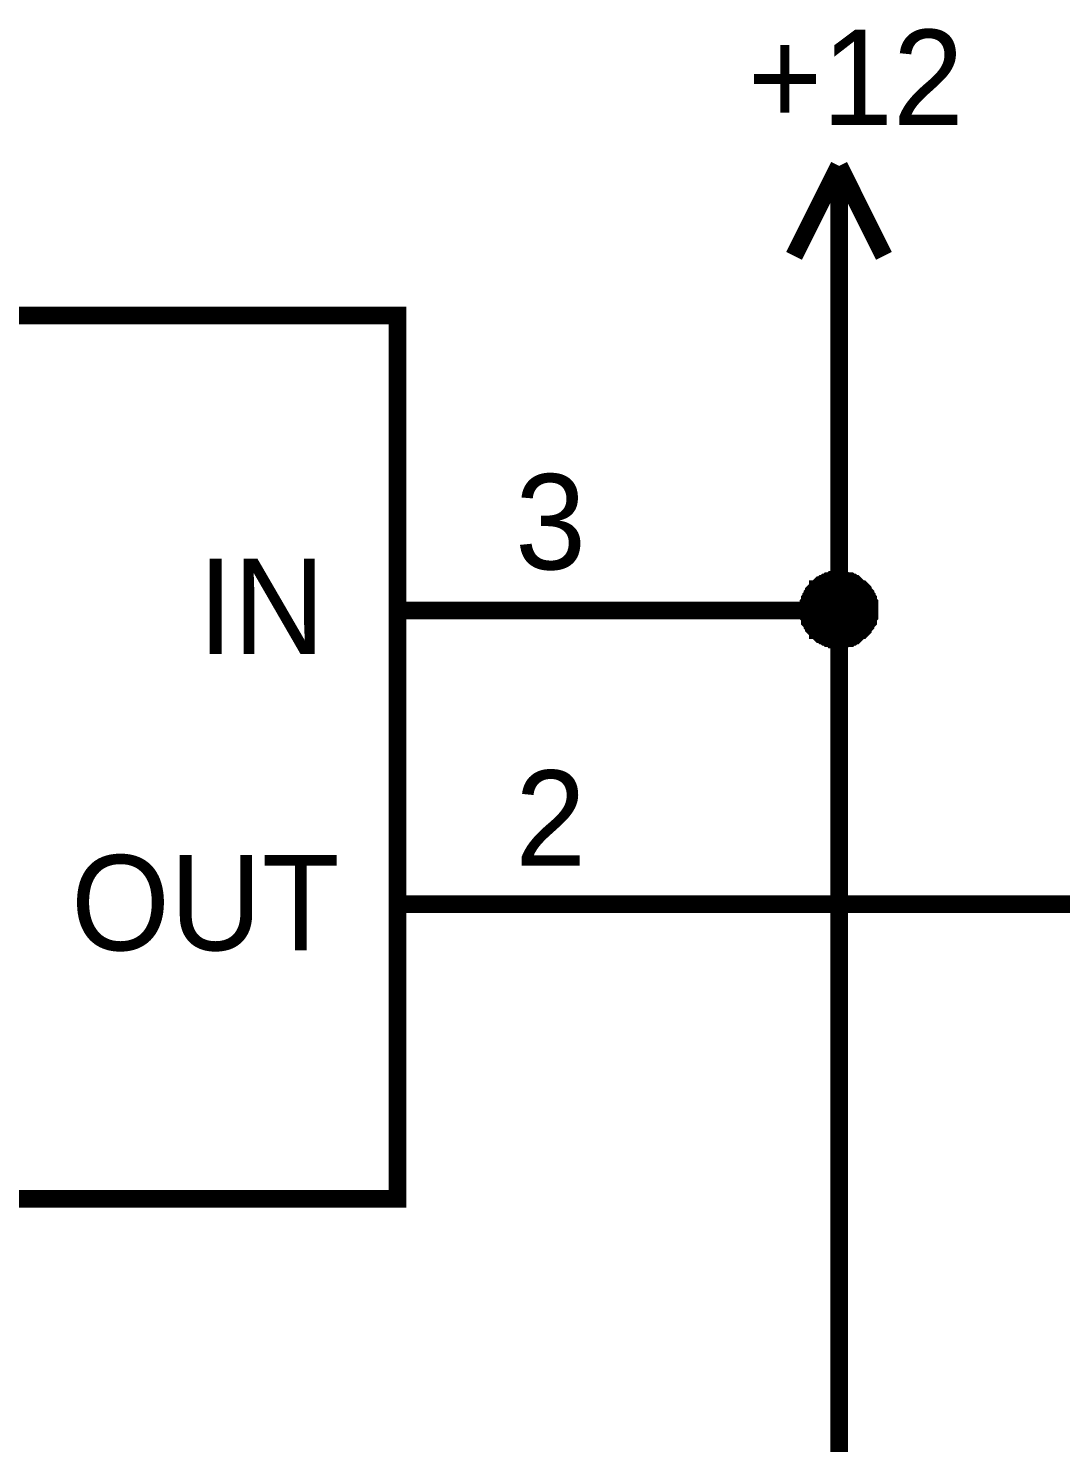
# Model space of a CAD drawing. Header units: millimetres. Extents: x 0 to 841, y 0 to 594.
# Drawn here: x 137.26 to 154.8, y 72.85 to 96.87 of the extents above; entities that cross this region are included whole.
import ezdxf

# ---------------------------------------------------------------- set-up
doc = ezdxf.new("R2010")
doc.units = ezdxf.units.MM
doc.layers.add('Sheet', color=255, linetype='Continuous')

msp = doc.modelspace()

# ---------------------------------------------------------------- linework, layer by layer
at = {"layer": 'Sheet'}
for points, const_width in [([(151.029, 94.531), (150.265, 93.003)], 0.3), ([(151.029, 94.531), (151.792, 93.003)], 0.3), ([(151.029, 91.993), (151.029, 94.531)], 0.3), ([(151.029, 91.993), (151.029, 86.984)], 0.3), ([(150.512, 86.984), (150.512, 87.007), (150.512, 87.029), (150.512, 87.074), (150.512, 87.097), (150.535, 87.119), (150.535, 87.142), (150.535, 87.164), (150.557, 87.186), (150.557, 87.209), (150.58, 87.231), (150.58, 87.254), (150.602, 87.276), (150.602, 87.299), (150.625, 87.321), (150.647, 87.344), (150.669, 87.344), (150.669, 87.366), (150.692, 87.389), (150.714, 87.411), (150.737, 87.411), (150.759, 87.434), (150.782, 87.434), (150.804, 87.456), (150.827, 87.456), (150.849, 87.478), (150.872, 87.478), (150.894, 87.478), (150.916, 87.501), (150.939, 87.501), (150.984, 87.501), (151.006, 87.501), (151.029, 87.501)], 0.3), ([(150.512, 86.984), (150.512, 87.007), (150.512, 87.029), (150.512, 87.074), (150.512, 87.097), (150.535, 87.119), (150.535, 87.142), (150.535, 87.164), (150.557, 87.186), (150.557, 87.209), (150.58, 87.231), (150.58, 87.254), (150.602, 87.276), (150.602, 87.299), (150.625, 87.321), (150.647, 87.344), (150.669, 87.344), (150.669, 87.366), (150.692, 87.389), (150.714, 87.411), (150.737, 87.411), (150.759, 87.434), (150.782, 87.434), (150.804, 87.456), (150.827, 87.456), (150.849, 87.478), (150.872, 87.478), (150.894, 87.478), (150.916, 87.501), (150.939, 87.501), (150.984, 87.501), (151.006, 87.501), (151.029, 87.501)], 0.3), ([(150.512, 86.984), (150.512, 87.007), (150.512, 87.029), (150.512, 87.074), (150.512, 87.097), (150.535, 87.119), (150.535, 87.142), (150.535, 87.164), (150.557, 87.186), (150.557, 87.209), (150.58, 87.231), (150.58, 87.254), (150.602, 87.276), (150.602, 87.299), (150.625, 87.321), (150.647, 87.344), (150.669, 87.344), (150.669, 87.366), (150.692, 87.389), (150.714, 87.411), (150.737, 87.411), (150.759, 87.434), (150.782, 87.434), (150.804, 87.456), (150.827, 87.456), (150.849, 87.478), (150.872, 87.478), (150.894, 87.478), (150.916, 87.501), (150.939, 87.501), (150.984, 87.501), (151.006, 87.501), (151.029, 87.501)], 0.3), ([(150.512, 86.984), (150.512, 87.007), (150.512, 87.029), (150.512, 87.074), (150.512, 87.097), (150.535, 87.119), (150.535, 87.142), (150.535, 87.164), (150.557, 87.186), (150.557, 87.209), (150.58, 87.231), (150.58, 87.254), (150.602, 87.276), (150.602, 87.299), (150.625, 87.321), (150.647, 87.344), (150.669, 87.344), (150.669, 87.366), (150.692, 87.389), (150.714, 87.411), (150.737, 87.411), (150.759, 87.434), (150.782, 87.434), (150.804, 87.456), (150.827, 87.456), (150.849, 87.478), (150.872, 87.478), (150.894, 87.478), (150.916, 87.501), (150.939, 87.501), (150.984, 87.501), (151.006, 87.501), (151.029, 87.501)], 0.3), ([(150.512, 86.984), (150.512, 87.007), (150.512, 87.029), (150.512, 87.074), (150.512, 87.097), (150.535, 87.119), (150.535, 87.142), (150.535, 87.164), (150.557, 87.186), (150.557, 87.209), (150.58, 87.231), (150.58, 87.254), (150.602, 87.276), (150.602, 87.299), (150.625, 87.321), (150.647, 87.344), (150.669, 87.344), (150.669, 87.366), (150.692, 87.389), (150.714, 87.411), (150.737, 87.411), (150.759, 87.434), (150.782, 87.434), (150.804, 87.456), (150.827, 87.456), (150.849, 87.478), (150.872, 87.478), (150.894, 87.478), (150.916, 87.501), (150.939, 87.501), (150.984, 87.501), (151.006, 87.501), (151.029, 87.501)], 0.0991), ([(150.512, 86.984), (150.512, 87.007), (150.512, 87.029), (150.512, 87.074), (150.512, 87.097), (150.535, 87.119), (150.535, 87.142), (150.535, 87.164), (150.557, 87.186), (150.557, 87.209), (150.58, 87.231), (150.58, 87.254), (150.602, 87.276), (150.602, 87.299), (150.625, 87.321), (150.647, 87.344), (150.669, 87.344), (150.669, 87.366), (150.692, 87.389), (150.714, 87.411), (150.737, 87.411), (150.759, 87.434), (150.782, 87.434), (150.804, 87.456), (150.827, 87.456), (150.849, 87.478), (150.872, 87.478), (150.894, 87.478), (150.916, 87.501), (150.939, 87.501), (150.984, 87.501), (151.006, 87.501), (151.029, 87.501)], 0.0991), ([(150.512, 86.984), (150.512, 87.007), (150.512, 87.029), (150.512, 87.074), (150.512, 87.097), (150.535, 87.119), (150.535, 87.142), (150.535, 87.164), (150.557, 87.186), (150.557, 87.209), (150.58, 87.231), (150.58, 87.254), (150.602, 87.276), (150.602, 87.299), (150.625, 87.321), (150.647, 87.344), (150.669, 87.344), (150.669, 87.366), (150.692, 87.389), (150.714, 87.411), (150.737, 87.411), (150.759, 87.434), (150.782, 87.434), (150.804, 87.456), (150.827, 87.456), (150.849, 87.478), (150.872, 87.478), (150.894, 87.478), (150.916, 87.501), (150.939, 87.501), (150.984, 87.501), (151.006, 87.501), (151.029, 87.501)], 0.0991), ([(150.512, 86.984), (150.512, 87.007), (150.512, 87.029), (150.512, 87.074), (150.512, 87.097), (150.535, 87.119), (150.535, 87.142), (150.535, 87.164), (150.557, 87.186), (150.557, 87.209), (150.58, 87.231), (150.58, 87.254), (150.602, 87.276), (150.602, 87.299), (150.625, 87.321), (150.647, 87.344), (150.669, 87.344), (150.669, 87.366), (150.692, 87.389), (150.714, 87.411), (150.737, 87.411), (150.759, 87.434), (150.782, 87.434), (150.804, 87.456), (150.827, 87.456), (150.849, 87.478), (150.872, 87.478), (150.894, 87.478), (150.916, 87.501), (150.939, 87.501), (150.984, 87.501), (151.006, 87.501), (151.029, 87.501)], 0.0991), ([(151.029, 87.501), (151.029, 87.501)], 0.3), ([(151.029, 87.501), (151.051, 87.501), (151.074, 87.501), (151.096, 87.501), (151.119, 87.501), (151.164, 87.478), (151.186, 87.478), (151.208, 87.478), (151.231, 87.456), (151.253, 87.456), (151.276, 87.434), (151.298, 87.434), (151.321, 87.411), (151.321, 87.411), (151.343, 87.389), (151.366, 87.366), (151.388, 87.344), (151.411, 87.344), (151.433, 87.321), (151.433, 87.299), (151.455, 87.276), (151.478, 87.254), (151.478, 87.231), (151.5, 87.209), (151.5, 87.186), (151.523, 87.164), (151.523, 87.142), (151.523, 87.119), (151.545, 87.097), (151.545, 87.074), (151.545, 87.029), (151.545, 87.007), (151.545, 86.984)], 0.3), ([(151.029, 87.501), (151.029, 87.501)], 0.3), ([(151.029, 87.501), (151.051, 87.501), (151.074, 87.501), (151.096, 87.501), (151.119, 87.501), (151.164, 87.478), (151.186, 87.478), (151.208, 87.478), (151.231, 87.456), (151.253, 87.456), (151.276, 87.434), (151.298, 87.434), (151.321, 87.411), (151.321, 87.411), (151.343, 87.389), (151.366, 87.366), (151.388, 87.344), (151.411, 87.344), (151.433, 87.321), (151.433, 87.299), (151.455, 87.276), (151.478, 87.254), (151.478, 87.231), (151.5, 87.209), (151.5, 87.186), (151.523, 87.164), (151.523, 87.142), (151.523, 87.119), (151.545, 87.097), (151.545, 87.074), (151.545, 87.029), (151.545, 87.007), (151.545, 86.984)], 0.3), ([(151.029, 87.501), (151.029, 87.501)], 0.3), ([(151.029, 87.501), (151.051, 87.501), (151.074, 87.501), (151.096, 87.501), (151.119, 87.501), (151.164, 87.478), (151.186, 87.478), (151.208, 87.478), (151.231, 87.456), (151.253, 87.456), (151.276, 87.434), (151.298, 87.434), (151.321, 87.411), (151.321, 87.411), (151.343, 87.389), (151.366, 87.366), (151.388, 87.344), (151.411, 87.344), (151.433, 87.321), (151.433, 87.299), (151.455, 87.276), (151.478, 87.254), (151.478, 87.231), (151.5, 87.209), (151.5, 87.186), (151.523, 87.164), (151.523, 87.142), (151.523, 87.119), (151.545, 87.097), (151.545, 87.074), (151.545, 87.029), (151.545, 87.007), (151.545, 86.984)], 0.3), ([(151.029, 87.501), (151.029, 87.501)], 0.3), ([(151.029, 87.501), (151.051, 87.501), (151.074, 87.501), (151.096, 87.501), (151.119, 87.501), (151.164, 87.478), (151.186, 87.478), (151.208, 87.478), (151.231, 87.456), (151.253, 87.456), (151.276, 87.434), (151.298, 87.434), (151.321, 87.411), (151.321, 87.411), (151.343, 87.389), (151.366, 87.366), (151.388, 87.344), (151.411, 87.344), (151.433, 87.321), (151.433, 87.299), (151.455, 87.276), (151.478, 87.254), (151.478, 87.231), (151.5, 87.209), (151.5, 87.186), (151.523, 87.164), (151.523, 87.142), (151.523, 87.119), (151.545, 87.097), (151.545, 87.074), (151.545, 87.029), (151.545, 87.007), (151.545, 86.984)], 0.3), ([(151.029, 87.501), (151.029, 87.501)], 0.0991), ([(151.029, 87.501), (151.051, 87.501), (151.074, 87.501), (151.096, 87.501), (151.119, 87.501), (151.164, 87.478), (151.186, 87.478), (151.208, 87.478), (151.231, 87.456), (151.253, 87.456), (151.276, 87.434), (151.298, 87.434), (151.321, 87.411), (151.321, 87.411), (151.343, 87.389), (151.366, 87.366), (151.388, 87.344), (151.411, 87.344), (151.433, 87.321), (151.433, 87.299), (151.455, 87.276), (151.478, 87.254), (151.478, 87.231), (151.5, 87.209), (151.5, 87.186), (151.523, 87.164), (151.523, 87.142), (151.523, 87.119), (151.545, 87.097), (151.545, 87.074), (151.545, 87.029), (151.545, 87.007), (151.545, 86.984)], 0.0991), ([(151.029, 87.501), (151.029, 87.501)], 0.0991), ([(151.029, 87.501), (151.051, 87.501), (151.074, 87.501), (151.096, 87.501), (151.119, 87.501), (151.164, 87.478), (151.186, 87.478), (151.208, 87.478), (151.231, 87.456), (151.253, 87.456), (151.276, 87.434), (151.298, 87.434), (151.321, 87.411), (151.321, 87.411), (151.343, 87.389), (151.366, 87.366), (151.388, 87.344), (151.411, 87.344), (151.433, 87.321), (151.433, 87.299), (151.455, 87.276), (151.478, 87.254), (151.478, 87.231), (151.5, 87.209), (151.5, 87.186), (151.523, 87.164), (151.523, 87.142), (151.523, 87.119), (151.545, 87.097), (151.545, 87.074), (151.545, 87.029), (151.545, 87.007), (151.545, 86.984)], 0.0991), ([(151.029, 87.501), (151.029, 87.501)], 0.0991), ([(151.029, 87.501), (151.051, 87.501), (151.074, 87.501), (151.096, 87.501), (151.119, 87.501), (151.164, 87.478), (151.186, 87.478), (151.208, 87.478), (151.231, 87.456), (151.253, 87.456), (151.276, 87.434), (151.298, 87.434), (151.321, 87.411), (151.321, 87.411), (151.343, 87.389), (151.366, 87.366), (151.388, 87.344), (151.411, 87.344), (151.433, 87.321), (151.433, 87.299), (151.455, 87.276), (151.478, 87.254), (151.478, 87.231), (151.5, 87.209), (151.5, 87.186), (151.523, 87.164), (151.523, 87.142), (151.523, 87.119), (151.545, 87.097), (151.545, 87.074), (151.545, 87.029), (151.545, 87.007), (151.545, 86.984)], 0.0991), ([(151.029, 87.501), (151.029, 87.501)], 0.0991), ([(151.029, 87.501), (151.051, 87.501), (151.074, 87.501), (151.096, 87.501), (151.119, 87.501), (151.164, 87.478), (151.186, 87.478), (151.208, 87.478), (151.231, 87.456), (151.253, 87.456), (151.276, 87.434), (151.298, 87.434), (151.321, 87.411), (151.321, 87.411), (151.343, 87.389), (151.366, 87.366), (151.388, 87.344), (151.411, 87.344), (151.433, 87.321), (151.433, 87.299), (151.455, 87.276), (151.478, 87.254), (151.478, 87.231), (151.5, 87.209), (151.5, 87.186), (151.523, 87.164), (151.523, 87.142), (151.523, 87.119), (151.545, 87.097), (151.545, 87.074), (151.545, 87.029), (151.545, 87.007), (151.545, 86.984)], 0.0991), ([(143.528, 86.984), (146.021, 86.984)], 0.3), ([(151.029, 69.489), (151.029, 86.984), (146.021, 86.984)], 0.3), ([(151.029, 86.49), (151.006, 86.49), (150.984, 86.49), (150.939, 86.49), (150.916, 86.49), (150.894, 86.513), (150.872, 86.513), (150.849, 86.513), (150.827, 86.535), (150.804, 86.535), (150.782, 86.558), (150.759, 86.558), (150.737, 86.58), (150.714, 86.58), (150.692, 86.603), (150.669, 86.625), (150.669, 86.647), (150.647, 86.647), (150.625, 86.67), (150.602, 86.692), (150.602, 86.715), (150.58, 86.737), (150.58, 86.76), (150.557, 86.782), (150.557, 86.782), (150.535, 86.805), (150.535, 86.85), (150.535, 86.872), (150.512, 86.895), (150.512, 86.917), (150.512, 86.939), (150.512, 86.962), (150.512, 86.984)], 0.3), ([(150.512, 86.984), (150.512, 86.984)], 0.3), ([(151.029, 86.49), (151.006, 86.49), (150.984, 86.49), (150.939, 86.49), (150.916, 86.49), (150.894, 86.513), (150.872, 86.513), (150.849, 86.513), (150.827, 86.535), (150.804, 86.535), (150.782, 86.558), (150.759, 86.558), (150.737, 86.58), (150.714, 86.58), (150.692, 86.603), (150.669, 86.625), (150.669, 86.647), (150.647, 86.647), (150.625, 86.67), (150.602, 86.692), (150.602, 86.715), (150.58, 86.737), (150.58, 86.76), (150.557, 86.782), (150.557, 86.782), (150.535, 86.805), (150.535, 86.85), (150.535, 86.872), (150.512, 86.895), (150.512, 86.917), (150.512, 86.939), (150.512, 86.962), (150.512, 86.984)], 0.3), ([(150.512, 86.984), (150.512, 86.984)], 0.3), ([(151.029, 86.49), (151.006, 86.49), (150.984, 86.49), (150.939, 86.49), (150.916, 86.49), (150.894, 86.513), (150.872, 86.513), (150.849, 86.513), (150.827, 86.535), (150.804, 86.535), (150.782, 86.558), (150.759, 86.558), (150.737, 86.58), (150.714, 86.58), (150.692, 86.603), (150.669, 86.625), (150.669, 86.647), (150.647, 86.647), (150.625, 86.67), (150.602, 86.692), (150.602, 86.715), (150.58, 86.737), (150.58, 86.76), (150.557, 86.782), (150.557, 86.782), (150.535, 86.805), (150.535, 86.85), (150.535, 86.872), (150.512, 86.895), (150.512, 86.917), (150.512, 86.939), (150.512, 86.962), (150.512, 86.984)], 0.3), ([(150.512, 86.984), (150.512, 86.984)], 0.3), ([(151.029, 86.49), (151.006, 86.49), (150.984, 86.49), (150.939, 86.49), (150.916, 86.49), (150.894, 86.513), (150.872, 86.513), (150.849, 86.513), (150.827, 86.535), (150.804, 86.535), (150.782, 86.558), (150.759, 86.558), (150.737, 86.58), (150.714, 86.58), (150.692, 86.603), (150.669, 86.625), (150.669, 86.647), (150.647, 86.647), (150.625, 86.67), (150.602, 86.692), (150.602, 86.715), (150.58, 86.737), (150.58, 86.76), (150.557, 86.782), (150.557, 86.782), (150.535, 86.805), (150.535, 86.85), (150.535, 86.872), (150.512, 86.895), (150.512, 86.917), (150.512, 86.939), (150.512, 86.962), (150.512, 86.984)], 0.3), ([(150.512, 86.984), (150.512, 86.984)], 0.3), ([(151.029, 86.49), (151.006, 86.49), (150.984, 86.49), (150.939, 86.49), (150.916, 86.49), (150.894, 86.513), (150.872, 86.513), (150.849, 86.513), (150.827, 86.535), (150.804, 86.535), (150.782, 86.558), (150.759, 86.558), (150.737, 86.58), (150.714, 86.58), (150.692, 86.603), (150.669, 86.625), (150.669, 86.647), (150.647, 86.647), (150.625, 86.67), (150.602, 86.692), (150.602, 86.715), (150.58, 86.737), (150.58, 86.76), (150.557, 86.782), (150.557, 86.782), (150.535, 86.805), (150.535, 86.85), (150.535, 86.872), (150.512, 86.895), (150.512, 86.917), (150.512, 86.939), (150.512, 86.962), (150.512, 86.984)], 0.0991), ([(150.512, 86.984), (150.512, 86.984)], 0.0991), ([(151.029, 86.49), (151.006, 86.49), (150.984, 86.49), (150.939, 86.49), (150.916, 86.49), (150.894, 86.513), (150.872, 86.513), (150.849, 86.513), (150.827, 86.535), (150.804, 86.535), (150.782, 86.558), (150.759, 86.558), (150.737, 86.58), (150.714, 86.58), (150.692, 86.603), (150.669, 86.625), (150.669, 86.647), (150.647, 86.647), (150.625, 86.67), (150.602, 86.692), (150.602, 86.715), (150.58, 86.737), (150.58, 86.76), (150.557, 86.782), (150.557, 86.782), (150.535, 86.805), (150.535, 86.85), (150.535, 86.872), (150.512, 86.895), (150.512, 86.917), (150.512, 86.939), (150.512, 86.962), (150.512, 86.984)], 0.0991), ([(150.512, 86.984), (150.512, 86.984)], 0.0991), ([(151.029, 86.49), (151.006, 86.49), (150.984, 86.49), (150.939, 86.49), (150.916, 86.49), (150.894, 86.513), (150.872, 86.513), (150.849, 86.513), (150.827, 86.535), (150.804, 86.535), (150.782, 86.558), (150.759, 86.558), (150.737, 86.58), (150.714, 86.58), (150.692, 86.603), (150.669, 86.625), (150.669, 86.647), (150.647, 86.647), (150.625, 86.67), (150.602, 86.692), (150.602, 86.715), (150.58, 86.737), (150.58, 86.76), (150.557, 86.782), (150.557, 86.782), (150.535, 86.805), (150.535, 86.85), (150.535, 86.872), (150.512, 86.895), (150.512, 86.917), (150.512, 86.939), (150.512, 86.962), (150.512, 86.984)], 0.0991), ([(150.512, 86.984), (150.512, 86.984)], 0.0991), ([(151.029, 86.49), (151.006, 86.49), (150.984, 86.49), (150.939, 86.49), (150.916, 86.49), (150.894, 86.513), (150.872, 86.513), (150.849, 86.513), (150.827, 86.535), (150.804, 86.535), (150.782, 86.558), (150.759, 86.558), (150.737, 86.58), (150.714, 86.58), (150.692, 86.603), (150.669, 86.625), (150.669, 86.647), (150.647, 86.647), (150.625, 86.67), (150.602, 86.692), (150.602, 86.715), (150.58, 86.737), (150.58, 86.76), (150.557, 86.782), (150.557, 86.782), (150.535, 86.805), (150.535, 86.85), (150.535, 86.872), (150.512, 86.895), (150.512, 86.917), (150.512, 86.939), (150.512, 86.962), (150.512, 86.984)], 0.0991), ([(150.512, 86.984), (150.512, 86.984)], 0.0991), ([(151.545, 86.984), (151.545, 86.962), (151.545, 86.939), (151.545, 86.917), (151.545, 86.895), (151.523, 86.872), (151.523, 86.85), (151.523, 86.805), (151.5, 86.782), (151.5, 86.782), (151.478, 86.76), (151.478, 86.737), (151.455, 86.715), (151.433, 86.692), (151.433, 86.67), (151.411, 86.647), (151.388, 86.647), (151.366, 86.625), (151.343, 86.603), (151.321, 86.58), (151.321, 86.58), (151.298, 86.558), (151.276, 86.558), (151.253, 86.535), (151.231, 86.535), (151.208, 86.513), (151.186, 86.513), (151.164, 86.513), (151.119, 86.49), (151.096, 86.49), (151.074, 86.49), (151.051, 86.49), (151.029, 86.49)], 0.3), ([(151.545, 86.984), (151.545, 86.962), (151.545, 86.939), (151.545, 86.917), (151.545, 86.895), (151.523, 86.872), (151.523, 86.85), (151.523, 86.805), (151.5, 86.782), (151.5, 86.782), (151.478, 86.76), (151.478, 86.737), (151.455, 86.715), (151.433, 86.692), (151.433, 86.67), (151.411, 86.647), (151.388, 86.647), (151.366, 86.625), (151.343, 86.603), (151.321, 86.58), (151.321, 86.58), (151.298, 86.558), (151.276, 86.558), (151.253, 86.535), (151.231, 86.535), (151.208, 86.513), (151.186, 86.513), (151.164, 86.513), (151.119, 86.49), (151.096, 86.49), (151.074, 86.49), (151.051, 86.49), (151.029, 86.49)], 0.3), ([(151.545, 86.984), (151.545, 86.962), (151.545, 86.939), (151.545, 86.917), (151.545, 86.895), (151.523, 86.872), (151.523, 86.85), (151.523, 86.805), (151.5, 86.782), (151.5, 86.782), (151.478, 86.76), (151.478, 86.737), (151.455, 86.715), (151.433, 86.692), (151.433, 86.67), (151.411, 86.647), (151.388, 86.647), (151.366, 86.625), (151.343, 86.603), (151.321, 86.58), (151.321, 86.58), (151.298, 86.558), (151.276, 86.558), (151.253, 86.535), (151.231, 86.535), (151.208, 86.513), (151.186, 86.513), (151.164, 86.513), (151.119, 86.49), (151.096, 86.49), (151.074, 86.49), (151.051, 86.49), (151.029, 86.49)], 0.3), ([(151.545, 86.984), (151.545, 86.962), (151.545, 86.939), (151.545, 86.917), (151.545, 86.895), (151.523, 86.872), (151.523, 86.85), (151.523, 86.805), (151.5, 86.782), (151.5, 86.782), (151.478, 86.76), (151.478, 86.737), (151.455, 86.715), (151.433, 86.692), (151.433, 86.67), (151.411, 86.647), (151.388, 86.647), (151.366, 86.625), (151.343, 86.603), (151.321, 86.58), (151.321, 86.58), (151.298, 86.558), (151.276, 86.558), (151.253, 86.535), (151.231, 86.535), (151.208, 86.513), (151.186, 86.513), (151.164, 86.513), (151.119, 86.49), (151.096, 86.49), (151.074, 86.49), (151.051, 86.49), (151.029, 86.49)], 0.3), ([(151.545, 86.984), (151.545, 86.962), (151.545, 86.939), (151.545, 86.917), (151.545, 86.895), (151.523, 86.872), (151.523, 86.85), (151.523, 86.805), (151.5, 86.782), (151.5, 86.782), (151.478, 86.76), (151.478, 86.737), (151.455, 86.715), (151.433, 86.692), (151.433, 86.67), (151.411, 86.647), (151.388, 86.647), (151.366, 86.625), (151.343, 86.603), (151.321, 86.58), (151.321, 86.58), (151.298, 86.558), (151.276, 86.558), (151.253, 86.535), (151.231, 86.535), (151.208, 86.513), (151.186, 86.513), (151.164, 86.513), (151.119, 86.49), (151.096, 86.49), (151.074, 86.49), (151.051, 86.49), (151.029, 86.49)], 0.0991), ([(151.545, 86.984), (151.545, 86.962), (151.545, 86.939), (151.545, 86.917), (151.545, 86.895), (151.523, 86.872), (151.523, 86.85), (151.523, 86.805), (151.5, 86.782), (151.5, 86.782), (151.478, 86.76), (151.478, 86.737), (151.455, 86.715), (151.433, 86.692), (151.433, 86.67), (151.411, 86.647), (151.388, 86.647), (151.366, 86.625), (151.343, 86.603), (151.321, 86.58), (151.321, 86.58), (151.298, 86.558), (151.276, 86.558), (151.253, 86.535), (151.231, 86.535), (151.208, 86.513), (151.186, 86.513), (151.164, 86.513), (151.119, 86.49), (151.096, 86.49), (151.074, 86.49), (151.051, 86.49), (151.029, 86.49)], 0.0991), ([(151.545, 86.984), (151.545, 86.962), (151.545, 86.939), (151.545, 86.917), (151.545, 86.895), (151.523, 86.872), (151.523, 86.85), (151.523, 86.805), (151.5, 86.782), (151.5, 86.782), (151.478, 86.76), (151.478, 86.737), (151.455, 86.715), (151.433, 86.692), (151.433, 86.67), (151.411, 86.647), (151.388, 86.647), (151.366, 86.625), (151.343, 86.603), (151.321, 86.58), (151.321, 86.58), (151.298, 86.558), (151.276, 86.558), (151.253, 86.535), (151.231, 86.535), (151.208, 86.513), (151.186, 86.513), (151.164, 86.513), (151.119, 86.49), (151.096, 86.49), (151.074, 86.49), (151.051, 86.49), (151.029, 86.49)], 0.0991), ([(151.545, 86.984), (151.545, 86.962), (151.545, 86.939), (151.545, 86.917), (151.545, 86.895), (151.523, 86.872), (151.523, 86.85), (151.523, 86.805), (151.5, 86.782), (151.5, 86.782), (151.478, 86.76), (151.478, 86.737), (151.455, 86.715), (151.433, 86.692), (151.433, 86.67), (151.411, 86.647), (151.388, 86.647), (151.366, 86.625), (151.343, 86.603), (151.321, 86.58), (151.321, 86.58), (151.298, 86.558), (151.276, 86.558), (151.253, 86.535), (151.231, 86.535), (151.208, 86.513), (151.186, 86.513), (151.164, 86.513), (151.119, 86.49), (151.096, 86.49), (151.074, 86.49), (151.051, 86.49), (151.029, 86.49)], 0.0991), ([(151.545, 86.984), (151.545, 86.984), (151.545, 86.984), (151.545, 86.984), (151.545, 86.984), (151.545, 86.984), (151.545, 86.984), (151.545, 86.984), (151.545, 86.984), (151.545, 86.984), (151.545, 86.984), (151.545, 86.984), (151.545, 86.984), (151.545, 86.984), (151.545, 86.984), (151.545, 86.984), (151.545, 86.984), (151.545, 86.984), (151.545, 86.984), (151.545, 86.984), (151.545, 86.984), (151.545, 86.984), (151.545, 86.984), (151.545, 86.984), (151.545, 86.984), (151.545, 86.984), (151.545, 86.984), (151.545, 86.984), (151.545, 86.984), (151.545, 86.984), (151.545, 86.984), (151.545, 86.984), (151.545, 86.984)], 0.3), ([(151.545, 86.984), (151.545, 86.984)], 0.3), ([(151.545, 86.984), (151.545, 86.984), (151.545, 86.984), (151.545, 86.984), (151.545, 86.984), (151.545, 86.984), (151.545, 86.984), (151.545, 86.984), (151.545, 86.984), (151.545, 86.984), (151.545, 86.984), (151.545, 86.984), (151.545, 86.984), (151.545, 86.984), (151.545, 86.984), (151.545, 86.984), (151.545, 86.984), (151.545, 86.984), (151.545, 86.984), (151.545, 86.984), (151.545, 86.984), (151.545, 86.984), (151.545, 86.984), (151.545, 86.984), (151.545, 86.984), (151.545, 86.984), (151.545, 86.984), (151.545, 86.984), (151.545, 86.984), (151.545, 86.984), (151.545, 86.984), (151.545, 86.984), (151.545, 86.984)], 0.3), ([(151.545, 86.984), (151.545, 86.984)], 0.3), ([(151.545, 86.984), (151.545, 86.984), (151.545, 86.984), (151.545, 86.984), (151.545, 86.984), (151.545, 86.984), (151.545, 86.984), (151.545, 86.984), (151.545, 86.984), (151.545, 86.984), (151.545, 86.984), (151.545, 86.984), (151.545, 86.984), (151.545, 86.984), (151.545, 86.984), (151.545, 86.984), (151.545, 86.984), (151.545, 86.984), (151.545, 86.984), (151.545, 86.984), (151.545, 86.984), (151.545, 86.984), (151.545, 86.984), (151.545, 86.984), (151.545, 86.984), (151.545, 86.984), (151.545, 86.984), (151.545, 86.984), (151.545, 86.984), (151.545, 86.984), (151.545, 86.984), (151.545, 86.984), (151.545, 86.984)], 0.3), ([(151.545, 86.984), (151.545, 86.984)], 0.3), ([(151.545, 86.984), (151.545, 86.984), (151.545, 86.984), (151.545, 86.984), (151.545, 86.984), (151.545, 86.984), (151.545, 86.984), (151.545, 86.984), (151.545, 86.984), (151.545, 86.984), (151.545, 86.984), (151.545, 86.984), (151.545, 86.984), (151.545, 86.984), (151.545, 86.984), (151.545, 86.984), (151.545, 86.984), (151.545, 86.984), (151.545, 86.984), (151.545, 86.984), (151.545, 86.984), (151.545, 86.984), (151.545, 86.984), (151.545, 86.984), (151.545, 86.984), (151.545, 86.984), (151.545, 86.984), (151.545, 86.984), (151.545, 86.984), (151.545, 86.984), (151.545, 86.984), (151.545, 86.984), (151.545, 86.984)], 0.3), ([(151.545, 86.984), (151.545, 86.984)], 0.3), ([(151.545, 86.984), (151.545, 86.984), (151.545, 86.984), (151.545, 86.984), (151.545, 86.984), (151.545, 86.984), (151.545, 86.984), (151.545, 86.984), (151.545, 86.984), (151.545, 86.984), (151.545, 86.984), (151.545, 86.984), (151.545, 86.984), (151.545, 86.984), (151.545, 86.984), (151.545, 86.984), (151.545, 86.984), (151.545, 86.984), (151.545, 86.984), (151.545, 86.984), (151.545, 86.984), (151.545, 86.984), (151.545, 86.984), (151.545, 86.984), (151.545, 86.984), (151.545, 86.984), (151.545, 86.984), (151.545, 86.984), (151.545, 86.984), (151.545, 86.984), (151.545, 86.984), (151.545, 86.984), (151.545, 86.984)], 0.0991), ([(151.545, 86.984), (151.545, 86.984)], 0.0991), ([(151.545, 86.984), (151.545, 86.984), (151.545, 86.984), (151.545, 86.984), (151.545, 86.984), (151.545, 86.984), (151.545, 86.984), (151.545, 86.984), (151.545, 86.984), (151.545, 86.984), (151.545, 86.984), (151.545, 86.984), (151.545, 86.984), (151.545, 86.984), (151.545, 86.984), (151.545, 86.984), (151.545, 86.984), (151.545, 86.984), (151.545, 86.984), (151.545, 86.984), (151.545, 86.984), (151.545, 86.984), (151.545, 86.984), (151.545, 86.984), (151.545, 86.984), (151.545, 86.984), (151.545, 86.984), (151.545, 86.984), (151.545, 86.984), (151.545, 86.984), (151.545, 86.984), (151.545, 86.984), (151.545, 86.984)], 0.0991), ([(151.545, 86.984), (151.545, 86.984)], 0.0991), ([(151.545, 86.984), (151.545, 86.984), (151.545, 86.984), (151.545, 86.984), (151.545, 86.984), (151.545, 86.984), (151.545, 86.984), (151.545, 86.984), (151.545, 86.984), (151.545, 86.984), (151.545, 86.984), (151.545, 86.984), (151.545, 86.984), (151.545, 86.984), (151.545, 86.984), (151.545, 86.984), (151.545, 86.984), (151.545, 86.984), (151.545, 86.984), (151.545, 86.984), (151.545, 86.984), (151.545, 86.984), (151.545, 86.984), (151.545, 86.984), (151.545, 86.984), (151.545, 86.984), (151.545, 86.984), (151.545, 86.984), (151.545, 86.984), (151.545, 86.984), (151.545, 86.984), (151.545, 86.984), (151.545, 86.984)], 0.0991), ([(151.545, 86.984), (151.545, 86.984)], 0.0991), ([(151.545, 86.984), (151.545, 86.984), (151.545, 86.984), (151.545, 86.984), (151.545, 86.984), (151.545, 86.984), (151.545, 86.984), (151.545, 86.984), (151.545, 86.984), (151.545, 86.984), (151.545, 86.984), (151.545, 86.984), (151.545, 86.984), (151.545, 86.984), (151.545, 86.984), (151.545, 86.984), (151.545, 86.984), (151.545, 86.984), (151.545, 86.984), (151.545, 86.984), (151.545, 86.984), (151.545, 86.984), (151.545, 86.984), (151.545, 86.984), (151.545, 86.984), (151.545, 86.984), (151.545, 86.984), (151.545, 86.984), (151.545, 86.984), (151.545, 86.984), (151.545, 86.984), (151.545, 86.984), (151.545, 86.984)], 0.0991), ([(151.545, 86.984), (151.545, 86.984)], 0.0991), ([(143.528, 81.998), (146.021, 81.998)], 0.3), ([(146.021, 81.998), (171.016, 81.998)], 0.3)]:
    msp.add_lwpolyline(points, dxfattribs=dict(at, const_width=const_width))
at = {"layer": 'Sheet', "const_width": 0.3}
msp.add_lwpolyline([(108.539, 91.993), (143.528, 91.993), (143.528, 76.99), (108.539, 76.99), (108.539, 91.993)], close=True, dxfattribs=at)
at = {"layer": 'Sheet', "const_width": 0.508}
msp.add_lwpolyline([(150.746, 87, 1), (151.254, 87, 1)], format="xyb", close=True, dxfattribs=at)

# ---------------------------------------------------------------- texts
at = {"layer": 'Sheet'}
for s, height, p in [('+12', 1.6171, (149.479, 95.227)), ('3', 1.617, (145.527, 87.681)), ('IN', 1.6171, (140.137, 86.243)), ('2', 1.617, (145.527, 82.65)), ('OUT', 1.6171, (137.981, 81.212))]:
    msp.add_text(s, height=height, dxfattribs=at).set_placement(p)

doc.saveas('drawing.dxf')
